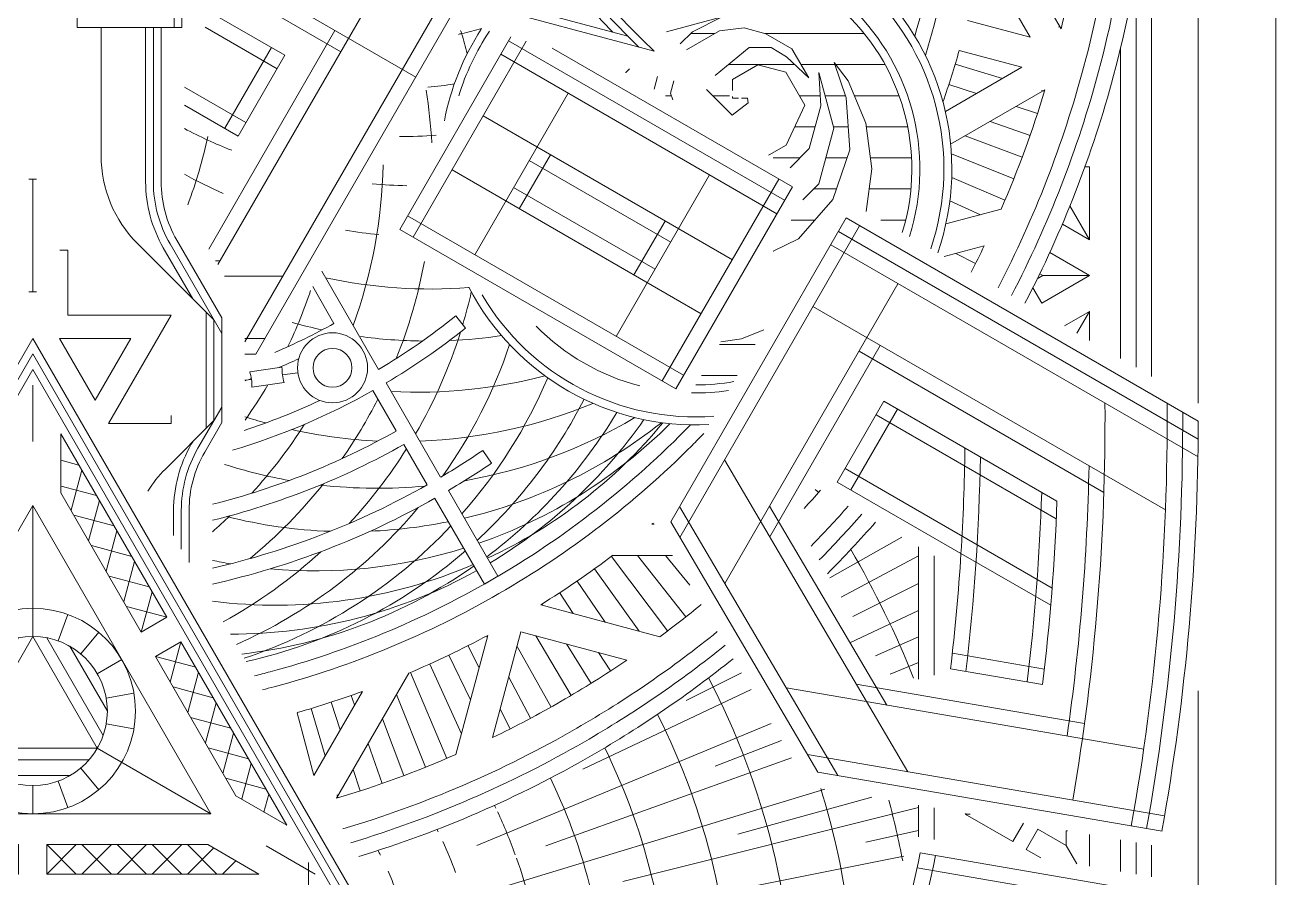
# Model space of a CAD drawing. Header units: inches. Extents: x -51 to 152, y -16 to 48.
# Drawn here: x 6.992 to 8.25, y 0.152 to 1.01 of the extents above; entities that cross this region are included whole.
import ezdxf

# ---------------------------------------------------------------- set-up
doc = ezdxf.new("R2010")
doc.units = ezdxf.units.IN
doc.header["$MEASUREMENT"] = 0
doc.layers.add('NOPLOT', color=40, linetype='Continuous', lineweight=5)

# ---------------------------------------------------------------- blocks, each defined once
blk = doc.blocks.new('Outline')
at = {"layer": 'NOPLOT', "color": 1}
blk.add_line((-1.25, 0), (-1.25, 2.3125), dxfattribs=at)
blk = doc.blocks.new('BG')
at = {"layer": 'NOPLOT'}
for p, q in [((-0.8515, 1.4626), (-0.8515, 0.6565)), ((-0.8046, 0.6295), (-0.8046, 1.2589)), ((-0.9425, 1.0058), (-1.015, 1.1315)), ((-0.9738, 0.9975), (-1.0225, 1.0818)), ((-0.8671, 1.0632), (-0.8671, 0.6656)), ((-1.3392, 1.003), (-1.2832, 1.018)), ((-1.2832, 1.018), (-1.3132, 1.003)), ((-1.2612, 1.0069), (-1.2861, 1.0039)), ((-1.2393, 1.001), (-1.2612, 1.0069)), ((-1.0368, 1.0144), (-0.9738, 0.9975)), ((-0.9421, 1.0072), (-0.9453, 1.0079)), ((-1.3132, 1.003), (-1.3255, 0.9907)), ((-1.2861, 1.0039), (-1.3192, 0.9848)), ((-1.2132, 0.9859), (-1.2393, 1.001)), ((-1.2905, 0.9589), (-1.2563, 0.987)), ((-1.2563, 0.987), (-1.2341, 0.987)), ((-1.2341, 0.987), (-1.2185, 0.9779)), ((-1.1962, 0.9565), (-1.2132, 0.9859)), ((-1.0449, 0.9842), (-0.9819, 0.9673)), ((-0.8828, 0.9867), (-0.8828, 0.6746)), ((-1.2473, 0.9698), (-1.2729, 0.955)), ((-1.2193, 0.9623), (-1.2473, 0.9698)), ((-1.2185, 0.9779), (-1.1962, 0.9565)), ((-1.1706, 0.9719), (-1.1565, 0.9536)), ((-1.1586, 0.9366), (-1.1706, 0.9719)), ((-1.0016, 0.9559), (-1.049, 0.9702)), ((-1.3803, 0.9618), (-1.3802, 0.962)), ((-1.3802, 0.962), (-1.3766, 0.9657)), ((-1.3483, 0.9581), (-1.3517, 0.9453)), ((-1.2002, 0.9292), (-1.2193, 0.9623)), ((-1.1862, 0.962), (-1.1712, 0.906)), ((-1.1842, 0.9286), (-1.1862, 0.962)), ((-0.9819, 0.9673), (-1.0589, 0.9228)), ((-1.3319, 0.9537), (-1.3352, 0.9412)), ((-1.2732, 0.9191), (-1.2991, 0.9449)), ((-1.2729, 0.955), (-1.2729, 0.9438)), ((-1.1565, 0.9536), (-1.1388, 0.9109)), ((-1.0277, 0.9409), (-1.0554, 0.9499)), ((-0.9589, 0.9445), (-1.0536, 0.8898)), ((-0.9593, 0.9431), (-0.9624, 0.944)), ((-1.3352, 0.9412), (-1.333, 0.9345)), ((-1.2572, 0.9316), (-1.2732, 0.9191)), ((-1.2729, 0.9379), (-1.2729, 0.9363)), ((-1.2729, 0.9363), (-1.2668, 0.9363)), ((-1.264, 0.9363), (-1.2578, 0.9363)), ((-1.2578, 0.9363), (-1.2572, 0.9316)), ((-1.1551, 0.8842), (-1.1586, 0.9366)), ((-1.2189, 0.8891), (-1.2002, 0.9292)), ((-1.1957, 0.8855), (-1.1842, 0.9286)), ((-0.9663, 0.9208), (-0.9877, 0.9278)), ((-1.1712, 0.906), (-1.1862, 0.85)), ((-1.1388, 0.9109), (-1.1328, 0.8651)), ((-0.9737, 0.8987), (-1.0138, 0.9128)), ((-0.9817, 0.8768), (-1.0389, 0.8983)), ((-1.2362, 0.8791), (-1.2189, 0.8891)), ((-1.2149, 0.8663), (-1.1957, 0.8855)), ((-1.172, 0.8344), (-1.1551, 0.8842)), ((-1.2368, 0.879), (-1.2362, 0.8791)), ((-0.9901, 0.8551), (-1.0528, 0.8801)), ((-1.1328, 0.8651), (-1.1385, 0.8222)), ((-0.999, 0.8335), (-1.0525, 0.8563)), ((-0.914, 0.8672), (-0.9186, 0.8672)), ((-0.914, 0.8672), (-0.914, 0.7939)), ((-1.1862, 0.85), (-1.2023, 0.8339)), ((-1.2067, 0.7949), (-1.172, 0.8344)), ((-1.0237, 0.819), (-1.0544, 0.8329)), ((-1.0584, 0.8097), (-1.0029, 0.8246)), ((-0.9337, 0.8279), (-0.914, 0.7939)), ((-1.0578, 0.8099), (-1.0579, 0.81)), ((-1.0578, 0.8099), (-1.0579, 0.81)), ((-0.914, 0.7939), (-0.9413, 0.8096)), ((-1.232, 0.7824), (-1.2067, 0.7949)), ((-1.06, 0.7769), (-1.0199, 0.7877)), ((-1.0286, 0.77), (-1.0484, 0.78)), ((-0.954, 0.7809), (-0.914, 0.7578)), ((-0.9609, 0.7578), (-0.9665, 0.7545)), ((-0.964, 0.7596), (-0.9609, 0.7578)), ((-0.914, 0.7578), (-0.9619, 0.7301)), ((-0.9609, 0.7578), (-0.914, 0.7578)), ((-0.9619, 0.7301), (-0.9709, 0.7456)), ((-0.9392, 0.7072), (-0.914, 0.7217)), ((-0.9266, 0.6999), (-0.914, 0.7217)), ((-0.914, 0.7217), (-0.914, 0.6926)), ((-1.264, 0.6941), (-1.2846, 0.6914)), ((-1.2415, 0.7034), (-1.264, 0.6941)), ((-1.1863, 0.5397), (-1.1899, 0.5429)), ((-1.3518, 0.5079), (-1.3539, 0.5079)), ((-1.353, 0.5086), (-1.3523, 0.5079)), ((-1.1028, 0.4949), (-1.1751, 0.454)), ((-1.0859, 0.4851), (-1.0859, 0.3522)), ((-1.3383, 0.4006), (-1.3946, 0.4755)), ((-1.3334, 0.4766), (-1.3931, 0.4766)), ((-1.3198, 0.4148), (-1.3684, 0.4766)), ((-1.3158, 0.4467), (-1.3404, 0.4766)), ((-1.1636, 0.4345), (-1.0859, 0.476)), ((-1.0703, 0.4761), (-1.0703, 0.3561)), ((-1.3668, 0.4003), (-1.4117, 0.4629)), ((-1.4009, 0.4095), (-1.4291, 0.4507)), ((-1.0859, 0.4483), (-1.1521, 0.415)), ((-1.4333, 0.4181), (-1.447, 0.4391)), ((-1.4657, 0.4268), (-1.346, 0.3948)), ((-1.4641, 0.4264), (-1.4648, 0.4274)), ((-1.0859, 0.4212), (-1.1548, 0.3887)), ((-1.519, 0.3961), (-1.5511, 0.2764)), ((-1.5194, 0.3945), (-1.52, 0.3955)), ((-1.4857, 0.3998), (-1.5142, 0.2934)), ((-1.4857, 0.3998), (-1.3792, 0.3713)), ((-1.4352, 0.3357), (-1.4708, 0.3958)), ((-1.0859, 0.3948), (-1.129, 0.3757)), ((-1.5277, 0.3636), (-1.539, 0.3859)), ((-1.4554, 0.3241), (-1.4896, 0.3849)), ((-1.4152, 0.3478), (-1.44, 0.3876)), ((-1.3956, 0.3604), (-1.4077, 0.3789)), ((-1.5455, 0.2972), (-1.5773, 0.3673)), ((-1.5364, 0.3312), (-1.558, 0.3763)), ((-1.1143, 0.3571), (-1.0859, 0.3689)), ((-1.671, 0.2324), (-1.5984, 0.3581)), ((-1.56, 0.2725), (-1.5967, 0.3588)), ((-1.4759, 0.3129), (-1.4979, 0.3541)), ((-1.264, 0.3586), (-1.3194, 0.3307)), ((-1.6938, 0.2553), (-1.6451, 0.3397)), ((-1.254, 0.3417), (-1.4235, 0.2615)), ((-0.8046, -1.2585), (-0.8046, 0.3403)), ((-1.6674, 0.3012), (-1.6764, 0.3289)), ((-1.6529, 0.3262), (-1.6562, 0.3357)), ((-1.6462, 0.3393), (-1.6459, 0.3384)), ((-1.5816, 0.2636), (-1.6108, 0.3366)), ((-1.7107, 0.3184), (-1.6938, 0.2553)), ((-1.6824, 0.2751), (-1.6967, 0.3225)), ((-1.4965, 0.3021), (-1.5066, 0.3218)), ((-1.6033, 0.2552), (-1.6248, 0.3124)), ((-1.5299, 0.185), (-1.234, 0.3076)), ((-1.2238, 0.2903), (-1.2902, 0.2647)), ((-1.6253, 0.2472), (-1.6393, 0.2873)), ((-1.2136, 0.273), (-1.4607, 0.1845)), ((-1.6474, 0.2398), (-1.6543, 0.2612)), ((-1.5732, 0.1223), (-1.1801, 0.2416)), ((-1.6696, 0.2328), (-1.6705, 0.2359)), ((-1.1328, 0.2335), (-1.2675, 0.1962)), ((-1.0859, 0.2231), (-1.3831, 0.1486)), ((-1.0859, 0.2254), (-1.0859, 0.1937)), ((-1.0703, 0.2227), (-1.0703, 0.191)), ((-1.0379, 0.2172), (-1.039, 0.2165)), ((-1.039, 0.2165), (-0.9911, 0.1888)), ((-1.034, 0.2165), (-1.039, 0.2165)), ((-0.9911, 0.1888), (-0.9804, 0.2073)), ((-0.9776, 0.181), (-0.9658, 0.2013)), ((-0.9658, 0.2013), (-0.9374, 0.1849)), ((-1.0859, 0.2), (-1.139, 0.1881)), ((-0.9374, 0.1849), (-0.9374, 0.1997)), ((-0.936, 0.1997), (-0.9374, 0.1997)), ((-0.914, 0.1642), (-0.914, 0.1959)), ((-0.8828, 0.1905), (-0.8828, 0.1588)), ((-0.9776, 0.181), (-0.9629, 0.1726)), ((-0.9374, 0.1849), (-0.9267, 0.1664)), ((-0.8671, 0.1878), (-0.8671, 0.1561)), ((-0.8515, 0.1852), (-0.8515, 0.1534)), ((-1.5024, 0.0943), (-1.1008, 0.1742))]:
    blk.add_line(p, q, dxfattribs=at)
at = {"layer": 'NOPLOT', "linetype": 'Continuous'}
for p, q in [((-1.2907, 1.0012), (-1.315, 1.0012)), ((-1.1406, 1.0012), (-1.2402, 1.0012)), ((-1.2102, 0.97), (-1.277, 0.97)), ((-1.1699, 0.97), (-1.204, 0.97)), ((-1.1196, 0.97), (-1.1691, 0.97)), ((-1.3344, 0.9387), (-1.3403, 0.9387)), ((-1.276, 0.9387), (-1.2929, 0.9387)), ((-1.1848, 0.9387), (-1.2057, 0.9387)), ((-1.1593, 0.9387), (-1.1799, 0.9387)), ((-1.1055, 0.9387), (-1.1504, 0.9387)), ((-1.1898, 0.9075), (-1.2103, 0.9075)), ((-1.1567, 0.9075), (-1.1716, 0.9075)), ((-1.0968, 0.9075), (-1.1384, 0.9075)), ((-1.205, 0.8762), (-1.232, 0.8762)), ((-1.1578, 0.8762), (-1.1791, 0.8762)), ((-1.0929, 0.8762), (-1.1343, 0.8762)), ((-1.1684, 0.845), (-1.1912, 0.845)), ((-1.0935, 0.845), (-1.1355, 0.845)), ((-1.1901, 0.8137), (-1.2139, 0.8137)), ((-1.0987, 0.8137), (-1.1238, 0.8137)), ((-1.2318, 0.7825), (-1.232, 0.7825)), ((-1.25, 0.6887), (-1.2861, 0.6887)), ((-1.2681, 0.6575), (-1.3042, 0.6575))]:
    blk.add_line(p, q, dxfattribs=at)
at = {"layer": 'NOPLOT'}
for centre, radius, start, end in [((-1.9765, 1.25), 0.9219, 344.1658, 0), ((-1.9765, 1.25), 0.9375, 345, 0), ((-1.9765, 1.25), 1.0938, 345, 0), ((-1.9765, 1.25), 1.1094, 345, 0), ((-1.9765, 1.25), 1.125, 345, 0), ((-1.3098, 0.8651), 0.2574, 340.8692, 116.5553), ((-1.9765, 1.25), 1.0625, 346.711, 353.6028), ((-1.3098, 0.8651), 0.2494, 341.2243, 116.0938), ((-1.3098, 0.8651), 0.2253, 342.4452, 114.4194), ((-1.3098, 0.8651), 0.2172, 342.914, 113.7447), ((-1.9765, 1.25), 0.9375, 343.205, 345), ((-1.3098, 0.8651), 0.2574, 146.9179, 169.2146), ((-1.6587, 1.4939), 0.5057, 282.5821, 282.9519), ((-1.3098, 0.8651), 0.2494, 146.3134, 162.902), ((-2.0288, 0.8528), 0.5057, 17.0481, 17.4179), ((-1.6587, 1.4939), 0.5057, 282.9519, 285.3302), ((-2.0288, 0.8528), 0.5057, 14.6841, 17.0481), ((-1.9765, 1.25), 0.9687, 340.8597, 344.0758), ((-1.9765, 1.25), 1.0938, 332.5438, 345), ((-1.9765, 1.25), 1.1094, 332.508, 345), ((-1.9765, 1.25), 1.125, 332.4731, 345), ((-2.0802, 0.8631), 0.5057, 3.2094, 9.2154), ((-1.6296, 1.4503), 0.5057, 275.7115, 278.7521), ((-1.9765, 1.25), 1.0625, 336.3972, 343.289), ((-1.5896, 1.3537), 0.5057, 242.3842, 248.3113), ((-2.2943, 1.0061), 0.5057, 339.492, 347.615), ((-1.6064, 1.4033), 0.5057, 269.8373, 274.017), ((-2.1298, 0.8799), 0.5057, 340.0884, 358.7875), ((-1.5793, 1.3023), 0.5057, 241.069, 245.9751), ((-1.5896, 1.3537), 0.5057, 264.8111, 268.7852), ((-1.5793, 1.3023), 0.5057, 260.5669, 264.406), ((-1.9765, 1.25), 1.0625, 332.6187, 334.2069), ((-2.0802, 0.8631), 0.5057, 338.1059, 349.6291), ((-1.5759, 1.25), 0.5057, 257.8834, 274.3083), ((-2.1768, 0.9031), 0.5057, 334.6275, 341.5304), ((-1.3098, 0.8651), 0.2574, 207.4832, 272.9278), ((-2.0288, 0.8528), 0.5057, 343.4262, 347.2672), ((-1.3098, 0.8651), 0.2494, 210.5092, 274.133), ((-1.5793, 1.1977), 0.5057, 254.3529, 257.8725), ((-1.3098, 0.8651), 0.2253, 224.5141, 255.4859), ((-1.5793, 1.1977), 0.5057, 262.1883, 269.3941), ((-2.0288, 0.8528), 0.5057, 329.8499, 342.5246), ((-1.5793, 1.1977), 0.5057, 272.4754, 278.4263), ((-1.9765, 0.8494), 0.5057, 324.598, 341.4452), ((-1.5896, 1.1463), 0.5057, 266.993, 284.6627), ((-1.9242, 0.8528), 0.5057, 318.5797, 336.9863), ((-2.1768, 0.9031), 0.5057, 324.9021, 329.6954), ((-1.3098, 0.8651), 0.2253, 268.8492, 278.4064), ((-1.3098, 0.8651), 0.2172, 270.0249, 280.1091), ((-2.0802, 0.8631), 0.5057, 325.1213, 333.007), ((-1.6064, 1.0967), 0.5057, 272.1713, 292.4496), ((-1.8728, 0.8631), 0.5057, 312.7381, 333.0021), ((-1.8232, 0.8799), 0.5057, 306.8261, 329.1005), ((-1.6064, 1.0967), 0.5057, 251.9486, 254.3941), ((-2.1298, 0.8799), 0.5057, 317.6213, 327.5246), ((-1.6587, 1.0061), 0.5057, 283.2783, 308.423), ((-1.6296, 1.0497), 0.5057, 279.9518, 300.7327), ((-1.6932, 0.9667), 0.5057, 289.0709, 314.965), ((-1.7326, 0.9322), 0.5057, 294.9539, 320.3896), ((-1.7762, 0.9031), 0.5057, 300.8853, 324.9932), ((-1.9765, 1.25), 0.9219, 300, 315.8342), ((-1.6064, 1.0967), 0.5057, 257.4754, 267.3787), ((-1.9765, 1.25), 0.9375, 315, 316.0337), ((-2.0288, 0.8528), 0.5057, 317.098, 327.8287), ((-1.9765, 1.25), 0.9375, 300, 315), ((-1.6296, 1.0497), 0.5057, 252.2581, 259.8787), ((-2.0802, 0.8631), 0.5057, 309.598, 321.5442), ((-1.6296, 1.0497), 0.5057, 263.4558, 275.402), ((-1.9765, 1.25), 1.0625, 316.8848, 318.2108), ((-2.1298, 0.8799), 0.5057, 311.3295, 314.0442), ((-1.9765, 0.8494), 0.5057, 293.8784, 320.0482), ((-1.9765, 1.25), 1.0938, 315.6886, 318.5523), ((-1.9765, 1.25), 1.1094, 315.4691, 318.7157), ((-1.6587, 1.0061), 0.5057, 255.9558, 267.902), ((-1.9242, 0.8528), 0.5057, 288.4875, 316.7217), ((-1.6587, 1.0061), 0.5057, 272.4518, 281.4203), ((-1.9765, 1.25), 0.9687, 309.9961, 310.1034), ((-1.9765, 1.25), 1.125, 315.256, 318.8744), ((-2.0288, 0.8528), 0.5057, 298.8268, 312.5482), ((-1.8728, 0.8631), 0.5057, 282.6799, 310.9291), ((-1.6932, 0.9667), 0.5057, 264.9518, 287.2619), ((-1.9765, 0), 0.9535, 21.7356, 30.3934), ((-1.6932, 0.9667), 0.5057, 258.2889, 260.402), ((-1.7326, 0.9322), 0.5057, 262.8155, 293.1738), ((-1.8232, 0.8799), 0.5057, 276.4626, 305.0461), ((-1.9765, 1.25), 0.9687, 301.8197, 307.0275), ((-1.7762, 0.9031), 0.5057, 269.8176, 299.1147), ((-1.9765, 1.25), 0.9219, 285, 300), ((-1.9765, 1.25), 0.9375, 285, 300), ((-1.9765, 1.25), 1.0625, 306.3972, 309.2462), ((-1.9765, 1.25), 0.9687, 292.9725, 298.1803), ((-1.9765, 1.25), 1.0938, 300, 308.9935), ((-1.9765, 1.25), 1.1094, 300, 308.8726), ((-1.9765, 1.25), 1.0625, 300, 304.2069), ((-1.9765, 1.25), 1.125, 300, 308.755), ((-1.9765, 1.25), 0.9219, 283.9924, 285), ((-1.9765, 0), 0.766, 0, 27.4788), ((-1.9765, 1.25), 0.9375, 284.2662, 285), ((-1.9765, 1.25), 0.9687, 285.9242, 290.0039), ((-1.9765, 1.25), 1.0625, 295.7931, 300), ((-1.9765, 0), 0.7035, 0, 26.7562), ((-1.9765, 1.25), 1.0938, 286.5598, 300), ((-1.9765, 1.25), 1.1094, 286.7526, 300), ((-1.9765, 0), 0.641, 0, 26.2095), ((-1.9765, 1.25), 1.0625, 286.711, 293.6028), ((-1.9765, 1.25), 1.125, 286.9399, 300), ((-1.9765, 0), 0.5785, 0, 25.8917), ((-1.9765, 0), 0.8285, 0, 17.0067), ((-1.9765, 0), 0.891, 10.9664, 14.9978), ((-1.9765, 0), 0.516, 25.5223, 25.8831), ((-1.9765, 0), 0.516, 19.8973, 25.1027), ((-1.9765, 0), 0.4535, 26.0002, 26.3119), ((-1.9765, 0), 0.4535, 20.3752, 24.6248), ((-1.9765, 0), 0.391, 26.6313, 27.3948), ((-1.9765, 0), 0.516, 14.2723, 19.4777), ((-1.9765, 0), 0.391, 21.0063, 23.9937)]:
    blk.add_arc(centre, radius, start, end, dxfattribs=at)
blk = doc.blocks.new('*U38')
at = {"layer": 'NOPLOT'}
for p, q in [((-0.1759, 0.0148), (-0.2272, -0.0148)), ((-0.0142, -0.0148), (-0.0142, 0.0148)), ((0.0142, -0.0148), (0.0142, 0.0148)), ((0.1759, 0.0148), (0.2272, -0.0148))]:
    blk.add_line(p, q, dxfattribs=at)
at = {"layer": 'NOPLOT', "linetype": 'Continuous'}
for p, q in [((-0.1852, -0.0148), (-0.1556, 0.0148)), ((-0.1499, -0.0148), (-0.1202, 0.0148)), ((-0.1202, -0.0148), (-0.1499, 0.0148)), ((-0.1145, -0.0148), (-0.0849, 0.0148)), ((-0.0849, -0.0148), (-0.1145, 0.0148)), ((-0.0791, -0.0148), (-0.0495, 0.0148)), ((-0.0495, -0.0148), (-0.0791, 0.0148)), ((-0.0438, -0.0148), (-0.0142, 0.0148)), ((-0.0142, -0.0148), (-0.0438, 0.0148)), ((0.0438, -0.0148), (0.0142, 0.0148)), ((0.0142, -0.0148), (0.0438, 0.0148)), ((0.0791, -0.0148), (0.0495, 0.0148)), ((0.0495, -0.0148), (0.0791, 0.0148)), ((0.1145, -0.0148), (0.0849, 0.0148)), ((0.0849, -0.0148), (0.1145, 0.0148)), ((0.1499, -0.0148), (0.1202, 0.0148)), ((0.1202, -0.0148), (0.1499, 0.0148)), ((0.1852, -0.0148), (0.1556, 0.0148)), ((-0.1556, -0.0148), (-0.1816, 0.0112)), ((0.1556, -0.0148), (0.1816, 0.0112)), ((-0.1909, -0.0148), (-0.2042, -0.0015)), ((0.1909, -0.0148), (0.2042, -0.0015)), ((-0.2269, -0.0148), (-0.227, -0.0147)), ((0.2269, -0.0148), (0.227, -0.0147))]:
    blk.add_line(p, q, dxfattribs=at)
at = {"layer": 'NOPLOT'}
for points in [[(-0.1759, 0.0148), (-0.0142, 0.0148)], [(0.1759, 0.0148), (0.0142, 0.0148)], [(-0.0142, -0.0148), (-0.2272, -0.0148)], [(0.0142, -0.0148), (0.2272, -0.0148)]]:
    blk.add_lwpolyline(points, dxfattribs=at)
blk = doc.blocks.new('*U39')
at = {"layer": 'NOPLOT', "color": 0, "linetype": 'ByBlock', "lineweight": -2, "transparency": 16777216}
for p, rotation in [((6.8709, 0.3946), 240), ((7.1291, 0.3946), 120)]:
    blk.add_blockref('*U38', p, dxfattribs=dict(at, rotation=rotation))
blk.add_blockref('*U38', (7, 0.171), dxfattribs=at)
blk = doc.blocks.new('Goddess')
at = {"layer": 'NOPLOT'}
for p, q in [((0, 0.2066), (0, 0.075)), ((-0.0256, 0.0705), (-0.0353, 0.0971)), ((0.0256, 0.0705), (0.0353, 0.0971)), ((-0.0482, 0.0574), (-0.0664, 0.0791)), ((0.0482, 0.0574), (0.0664, 0.0791)), ((-0.0372, 0.0651), (-0.075, -0.0003)), ((-0.0143, 0.0736), (-0.0709, -0.0245)), ((0, 0.075), (-0.0649, -0.0375)), ((0, 0.075), (0.0649, -0.0375)), ((0.0143, 0.0736), (0.0709, -0.0245)), ((0.0372, 0.0651), (0.075, -0.0003)), ((-0.0649, 0.0375), (-0.0895, 0.0517)), ((0.0649, 0.0375), (0.0895, 0.0517)), ((-0.0739, 0.013), (-0.1017, 0.0179)), ((0.0739, 0.013), (0.1017, 0.0179)), ((-0.0739, -0.013), (-0.1017, -0.0179)), ((0.0739, -0.013), (0.1017, -0.0179)), ((-0.1789, -0.1033), (-0.0649, -0.0375)), ((0.0649, -0.0375), (-0.0649, -0.0375)), ((0.1789, -0.1033), (0.0649, -0.0375)), ((0.0566, -0.0492), (-0.0566, -0.0492)), ((-0.0482, -0.0574), (-0.0664, -0.0791)), ((0.0482, -0.0574), (0.0664, -0.0791)), ((0.0378, -0.0648), (-0.0378, -0.0648)), ((-0.0256, -0.0705), (-0.0353, -0.0971)), ((0, -0.075), (0, -0.1033)), ((0.0256, -0.0705), (0.0353, -0.0971))]:
    blk.add_line(p, q, dxfattribs=at)
for points in [[(-0.1789, -0.1033), (0, 0.2066)], [(0.1789, -0.1033), (0, 0.2066)], [(0.1789, -0.1033), (-0.1789, -0.1033)]]:
    blk.add_lwpolyline(points, dxfattribs=at)
for radius in [0.1033, 0.075]:
    blk.add_circle((0, 0), radius, dxfattribs=at)
blk.add_blockref('*U39', (-7, -0.3201), dxfattribs=at)
blk = doc.blocks.new('MasterSword_Half')
at = {"layer": 'NOPLOT'}
for p, q in [((0.0447, -1.4434), (0.0447, -1.4927)), ((0.1422, -1.4927), (0.1422, -1.4434)), ((0.15, -1.4927), (0.15, -1.4434)), ((0.4358, -1.458), (0.5983, -1.5015)), ((0.4415, -1.4676), (0.6249, -1.5167)), ((0.0447, -1.4927), (0.15, -1.4927)), ((0.0273, -1.7167), (0.0352, -1.7167)), ((0.0352, -1.7167), (0.0352, -1.7819)), ((0.0352, -1.7819), (0.1392, -1.7819)), ((0.1392, -1.7819), (0.0763, -1.8907)), ((0.1744, -1.8957), (0.1744, -1.779)), ((0.027, -1.8053), (0.0628, -1.8673)), ((0.0986, -1.8053), (0.027, -1.8053)), ((0.0628, -1.8673), (0.0986, -1.8053)), ((0.1392, -1.8829), (0.1392, -1.8907)), ((0.1392, -1.8907), (0.0763, -1.8907)), ((0.1608, -1.9092), (0.1594, -1.9118))]:
    blk.add_line(p, q, dxfattribs=at)
for points in [[(0.1157, -1.9589, -0.05684), (0.1334, -1.9367), (0.1822, -1.8879), (0.1822, -1.7868), (0.1053, -1.71, -0.198912), (0.0687, -1.6216), (0.0687, -1.4927)], [(0.1135, -1.4927), (0.1135, -1.6479, 0.131652), (0.1313, -1.7143), (0.1608, -1.7655)], [(0.1213, -1.4927), (0.1213, -1.6479, 0.131652), (0.1381, -1.7104), (0.19, -1.8004)], [(0.1291, -1.4927), (0.1291, -1.6479, 0.131652), (0.1448, -1.7065), (0.19, -1.7848), (0.19, -1.89), (0.1729, -1.9196, 0.131652), (0.1572, -1.9782), (0.1572, -2.0307)], [(0.19, -1.8744), (0.1661, -1.9157, 0.131652), (0.1494, -1.9782), (0.1494, -2.0172)], [(0.1594, -1.9118, 0.131652), (0.1416, -1.9782), (0.1416, -2.0036)]]:
    blk.add_lwpolyline(points, format="xyb", dxfattribs=at)
for radius, start, end in [(1.3508, 203.3507, 224.2572), (1.343, 203.4064, 225.4921), (1.3352, 203.4945, 226.09)]:
    blk.add_arc((1.5508, -0.5548), radius, start, end, dxfattribs=at)
blk = doc.blocks.new('A$C7CCE18EE')
at = {"layer": 'NOPLOT'}
for p, q in [((-0.4187, 0.2598), (-0.4987, 0.3059)), ((-0.4265, 0.2462), (-0.4987, 0.2879)), ((-0.4791, 0.1864), (-0.4322, 0.2676)), ((-0.4655, 0.1786), (-0.4187, 0.2598)), ((-0.4577, 0.1921), (-0.5196, 0.2278)), ((-0.4655, 0.1786), (-0.5196, 0.2098)), ((0.1973, -0.0958), (0.1504, -0.177)), ((0.1759, -0.1016), (0.357, -0.2061)), ((0.3528, -0.2758), (0.1447, -0.1557)), ((0.2525, -0.3414), (0.345, -0.3573)), ((-0.4915, -1.7387), (-0.4486, -1.813))]:
    blk.add_line(p, q, dxfattribs=at)
for points in [[(0.3432, -0.3729, 0.020999), (0.3577, -0.1885), (0.1837, -0.088), (0.1368, -0.1692), (0.2612, -0.241, -0.013802), (0.2507, -0.357), (0.3432, -0.3729)], [(0.2652, -0.1351, -0.012566), (0.2612, -0.241, -0.010494)], [(-0.4915, -1.8472, 0.008026), (-0.4364, -1.8029), (-0.4839, -1.7205, -0.001166), (-0.4915, -1.7268)]]:
    blk.add_lwpolyline(points, format="xyb", dxfattribs=at)
blk.add_lwpolyline([(0.2612, -0.241), (0.3514, -0.2931)], dxfattribs=at)
for radius, start, end in [(2.125, 353.2029, 359.0317), (2.1875, 353.1185, 358.1271), (2.125, 309.5292, 310.0722), (2.1875, 308.1911, 309.7816)]:
    blk.add_arc((-1.844, -0.1081), radius, start, end, dxfattribs=at)

msp = doc.modelspace()

# ---------------------------------------------------------------- linework, layer by layer
at = {"layer": 'NOPLOT'}
for p, q in [((7.3851, 0.9574), (7.1735, 1.0796)), ((7.3097, 0.9829), (7.1735, 1.0616)), ((7.3561, 1.0633), (7.1861, 0.7689)), ((7.4123, 1.0358), (7.2134, 0.6912)), ((7.3039, 1.0043), (7.1771, 0.7845)), ((7.4806, 0.9977), (7.369, 0.8043)), ((7.7559, 0.8335), (7.4784, 0.9938)), ((7.7638, 0.8471), (7.5222, 0.9865)), ((7.7481, 0.82), (7.4705, 0.9803)), ((7.5382, 0.9412), (7.4445, 0.7788)), ((7.7034, 0.7737), (7.4528, 0.9183)), ((7.5205, 0.8793), (7.4892, 0.8251)), ((7.6414, 0.7914), (7.4991, 0.8735)), ((7.4216, 0.8642), (7.6721, 0.7195)), ((7.5867, 0.6967), (7.6805, 0.8591)), ((7, 0.8549), (6.9961, 0.8549)), ((7, 0.8549), (7, 0.7415)), ((7.0039, 0.8549), (7, 0.8549)), ((7.4835, 0.8465), (7.6258, 0.7643)), ((7.6466, 0.6441), (7.7638, 0.8471)), ((7.6544, 0.6576), (7.3768, 0.8179)), ((7.6044, 0.7586), (7.6357, 0.8127)), ((7.6415, 0.5102), (7.8179, 0.8158)), ((7.6506, 0.4947), (7.8314, 0.808)), ((7.8179, 0.8158), (8.1719, 0.6114)), ((7.369, 0.8043), (7.6466, 0.6441)), ((8.1718, 0.5934), (7.8101, 0.8023)), ((8.1716, 0.5755), (7.8023, 0.7887)), ((7.1883, 0.7727), (7.1839, 0.7727)), ((7.2514, 0.7571), (7.1929, 0.7571)), ((7.3476, 0.6635), (7.2906, 0.7624)), ((7.3028, 0.7098), (7.2815, 0.7467)), ((7.696, 0.4484), (7.8699, 0.7497)), ((6.9961, 0.7415), (7, 0.7415)), ((7, 0.7415), (7.0039, 0.7415)), ((7.4254, 0.7173), (7.4352, 0.7051)), ((8.1389, 0.5222), (7.7845, 0.7268)), ((7.2334, 0.6946), (7.2134, 0.6946)), ((7.741, 0.4951), (7.8522, 0.6877)), ((8.077, 0.5399), (7.8309, 0.682)), ((7.2182, 0.6611), (7.2506, 0.6658)), ((7.2511, 0.6579), (7.2666, 0.6601)), ((7, 0.5912), (7, 0.6478)), ((7.2134, 0.6526), (7.2199, 0.6535)), ((7.2204, 0.6457), (7.2528, 0.6503)), ((7.3653, 0.6016), (7.3419, 0.6422)), ((7.4101, 0.5553), (7.3554, 0.65)), ((7.3966, 0.5475), (7.3732, 0.5881)), ((7.4613, 0.5692), (7.4525, 0.5821)), ((7.8799, 0.259), (7.6955, 0.5725)), ((7.4677, 0.4555), (7.4179, 0.5417)), ((7.4542, 0.4477), (7.4044, 0.5339)), ((7.8096, 0.2552), (7.6504, 0.5258)), ((7.8586, 0.326), (7.7409, 0.5261)), ((7.7895, 0.2586), (7.6415, 0.5102)), ((7.4542, 0.4477), (7.4677, 0.4555)), ((8.117, 0.2817), (7.7578, 0.3434)), ((8.0575, 0.3077), (7.828, 0.3471)), ((8.138, 0.2146), (7.7791, 0.2763)), ((8.1354, 0.1992), (7.7895, 0.2586)), ((7.2348, 0.1845), (7.2838, 0.1562)), ((7.2772, 0.1111), (7.2772, 0.1677))]:
    msp.add_line(p, q, dxfattribs=at)
for points in [[(7.4214, 1.0203), (7.2244, 0.679), (7.2134, 0.679)], [(7.4962, 0.9935), (7.3825, 0.7965)], [(7.633, 0.6519), (7.7502, 0.8549)], [(8.1203, 0.1225), (7.8891, 0.1623)]]:
    msp.add_lwpolyline(points, dxfattribs=at)
for points in [[(7.6016, -0.3473), (7, 0.6947), (6.3984, -0.3473)], [(7.5881, -0.3395), (7, 0.6791), (6.4119, -0.3395)], [(7.5746, -0.3317), (7, 0.6634), (6.4254, -0.3317)]]:
    msp.add_lwpolyline(points, close=True, dxfattribs=at)
msp.add_lwpolyline([(8.1235, 0.1378), (7.8924, 0.1775, -0.040372), (7.7958, -0.1485), (8.0234, -0.2095, 0.038618)], format="xyb", close=True, dxfattribs=at)
for radius in [0.0352, 0.0195]:
    msp.add_circle((7.3014, 0.6651), radius, dxfattribs=at)
for centre, radius, start, end in [((7, 1.25), 0.6818, 300.6566, 308.6118), ((7, 1.25), 0.6193, 293.137, 299.2771), ((7, 1.25), 0.6974, 300.6419, 308.6118), ((7, 1.25), 0.6349, 292.9309, 294.9131), ((7, 1.25), 0.6349, 289.6424, 290.2524), ((7.1696, 0.6463), 0.0508, 359.2683, 16.9677), ((7.3014, 0.6651), 0.0508, 179.2683, 196.9677), ((7, 1.25), 0.6974, 286.7498, 299.3581), ((7, 1.25), 0.6818, 288.1644, 295.0465), ((5.8281, 0.6114), 2.25, 350.2526, 0.4605), ((5.8281, 0.6114), 2.3125, 349.8654, 0.448), ((5.8281, 0.6114), 2.3281, 349.868, 0.2223), ((5.8281, 0.6114), 2.3437, 349.8706, 360), ((7, 1.25), 0.7443, 284.062, 299.3985), ((7, 1.25), 0.7599, 283.7511, 299.4109), ((7, 1.25), 0.8068, 300.5548, 304.1188), ((7, 1.25), 0.8224, 300.5443, 304.1188), ((5.8281, 0.6114), 2.2344, 351.8554, 358.85), ((7, 1.25), 0.8068, 282.9378, 299.4451), ((7, 1.25), 0.8224, 282.6879, 299.4557), ((5.8281, 0.6114), 2.125, 338.9276, 348.1456)]:
    msp.add_arc(centre, radius, start, end, dxfattribs=at)

# ---------------------------------------------------------------- block references
at = {"color": 1, "xscale": -1}
msp.add_blockref('Outline', (7, 0), dxfattribs=at)
at = {"layer": 'NOPLOT'}
for name, p in [('MasterSword_Half', (7, 2.5)), ('BG', (8.9765, 0)), ('A$C7CCE18EE', (7.6721, 0.7195)), ('Goddess', (7, 0.3201))]:
    msp.add_blockref(name, p, dxfattribs=at)

doc.saveas('drawing.dxf')
